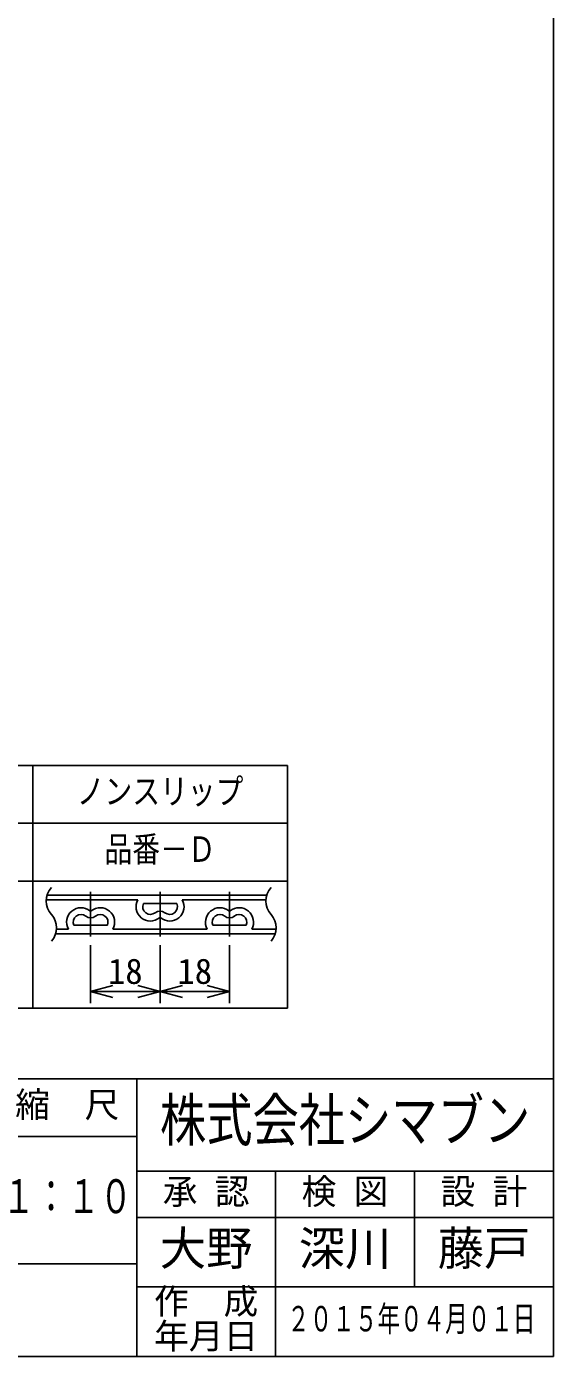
# Model space of a CAD drawing. Units: millimetres, scale not verified. Extents: x -1365 to 1365, y -930 to 870.
# Drawn here: x 910 to 1365, y -930 to 219 of the extents above; entities that cross this region are included whole.
import ezdxf
from ezdxf.enums import TextEntityAlignment as Align

# ---------------------------------------------------------------- set-up
doc = ezdxf.new("R2010")
doc.units = ezdxf.units.MM
doc.header["$LTSCALE"] = 10
doc.linetypes.add('CHAIN1', pattern=[8, 5, -1, 1, -1])
doc.layers.add('0-7_枠細線', color=5, linetype='Continuous')
doc.layers.add('0-8_枠中線', color=5, linetype='Continuous')
doc.styles.add('ＭＳ ゴシック', font='')
doc.styles.get('ＭＳ ゴシック').set_extended_font_data('MS Gothic')

msp = doc.modelspace()

# ---------------------------------------------------------------- linework, layer by layer
at = {"layer": '0-7_枠細線'}
for p, q in [((595.17, -419.16), (1135.17, -419.16)), ((915.17, -419.16), (915.17, -629.16)), ((1135.17, -419.16), (1135.17, -629.16)), ((595.17, -469.16), (1135.17, -469.16)), ((595.17, -519.16), (1135.17, -519.16)), ((926.82, -535.32), (1005.94, -535.32)), ((927.55, -531.32), (1117.31, -531.32)), ((1010.72, -538.66), (1039.61, -538.66)), ((1044.39, -535.32), (1116.58, -535.32)), ((935.75, -560.66), (945.94, -560.66)), ((950.72, -557.32), (979.61, -557.32)), ((984.39, -560.66), (1065.94, -560.66)), ((1070.72, -557.32), (1099.61, -557.32)), ((1104.39, -560.66), (1125.52, -560.66)), ((935.02, -564.66), (1124.78, -564.66)), ((965.17, -574.66), (965.17, -624.66)), ((1025.17, -574.66), (1025.17, -624.66)), ((1085.17, -574.66), (1085.17, -624.66)), ((965.17, -614.66), (984.48, -609.48)), ((965.17, -614.66), (984.48, -619.83)), ((965.17, -614.66), (1025.17, -614.66)), ((1025.17, -614.66), (1005.85, -609.48)), ((1025.17, -614.66), (1005.85, -619.83)), ((1025.17, -614.66), (1044.48, -609.48)), ((1025.17, -614.66), (1044.48, -619.83)), ((1025.17, -614.66), (1085.17, -614.66)), ((1085.17, -614.66), (1065.85, -609.48)), ((1085.17, -614.66), (1065.85, -619.83)), ((595.17, -629.16), (1135.17, -629.16)), ((1005, -690), (1005, -930)), ((885, -740), (1005, -740)), ((1365, -770), (1005, -770)), ((1125, -770), (1125, -930)), ((1245, -770), (1245, -870)), ((1005, -810), (1365, -810)), ((1005, -850), (365, -850)), ((1365, -870), (1005, -870))]:
    msp.add_line(p, q, dxfattribs=at)
at = {"layer": '0-7_枠細線', "linetype": 'CHAIN1'}
for p, q in [((965.17, -528.52), (965.17, -567.22)), ((1025.17, -528.52), (1025.17, -567.22)), ((1085.17, -528.52), (1085.17, -567.22))]:
    msp.add_line(p, q, dxfattribs=at)
at = {"layer": '0-7_枠細線'}
for centre, radius, start, end in [((943.97, -536.4), 17.18, 137.56163, 222.43837), ((1133.73, -536.4), 17.18, 137.56163, 222.43837), ((1016.83, -541.32), 12.43, 151.14637, 308.68219), ((1016.83, -541.32), 6.67, 156.42182, 308.68219), ((1033.5, -541.32), 12.43, 231.31781, 28.85363), ((1033.5, -541.32), 6.67, 231.31781, 23.57818), ((918.61, -559.58), 17.18, 317.56163, 42.43837), ((956.83, -554.66), 12.43, 51.31781, 208.85363), ((956.83, -554.66), 6.67, 51.31781, 203.57818), ((965.17, -544.25), 6.67, 231.31781, 308.68219), ((965.17, -544.25), 0.9, 231.31781, 308.68219), ((973.5, -554.66), 12.43, 331.14637, 128.68219), ((973.5, -554.66), 6.67, 336.42182, 128.68219), ((1025.17, -551.73), 6.67, 51.31781, 128.68219), ((1025.17, -551.73), 0.9, 51.31781, 128.68219), ((1076.83, -554.66), 12.43, 51.31781, 208.85363), ((1076.83, -554.66), 6.67, 51.31781, 203.57818), ((1085.17, -544.25), 6.67, 231.31781, 308.68219), ((1085.17, -544.25), 0.9, 231.31781, 308.68219), ((1093.5, -554.66), 12.43, 331.14637, 128.68219), ((1093.5, -554.66), 6.67, 336.42182, 128.68219), ((1108.37, -559.58), 17.18, 317.56163, 42.43837)]:
    msp.add_arc(centre, radius, start, end, dxfattribs=at)
at = {"layer": '0-8_枠中線'}
msp.add_lwpolyline([(-1365, -930), (-1365, 870), (1365, 870), (1365, -930)], close=True, dxfattribs=at)
msp.add_lwpolyline([(1365, -690), (365, -690), (365, -930)], dxfattribs=at)

# ---------------------------------------------------------------- texts
at = {"layer": '0-7_枠細線', "style": 'ＭＳ ゴシック'}
for s, height, width, p in [('ノンスリップ', 21.99, 0.8, (953.17, -459.16)), ('品番－Ｄ', 21.99, 0.8, (977.17, -509.16)), ('株式会社シマブン', 36.66, 0.8, (1025, -755)), ('１：１０', 29.33, 0.7, (889, -815)), ('２０１５年０４月０１日', 21.99, 0.65, (1135, -915))]:
    msp.add_text(s, height=height, dxfattribs=dict(at, width=width)).set_placement(p, align=Align.BOTTOM_LEFT)
for s, height, p in [('18', 21.99, (980.17, -614.66)), ('18', 21.99, (1040.17, -614.66)), ('縮\u3000尺', 21.99, (900, -730)), ('承 認', 21.99, (1027.5, -805)), ('検 図', 21.99, (1147.5, -805)), ('設 計', 21.99, (1267.5, -805)), ('大野', 29.33, (1025, -860)), ('深川', 29.33, (1145, -860)), ('藤戸', 29.33, (1265, -860)), ('作\u3000成', 21.99, (1020, -900)), ('年月日', 21.99, (1020, -930))]:
    msp.add_text(s, height=height, dxfattribs=at).set_placement(p, align=Align.BOTTOM_LEFT)

doc.saveas('drawing.dxf')
